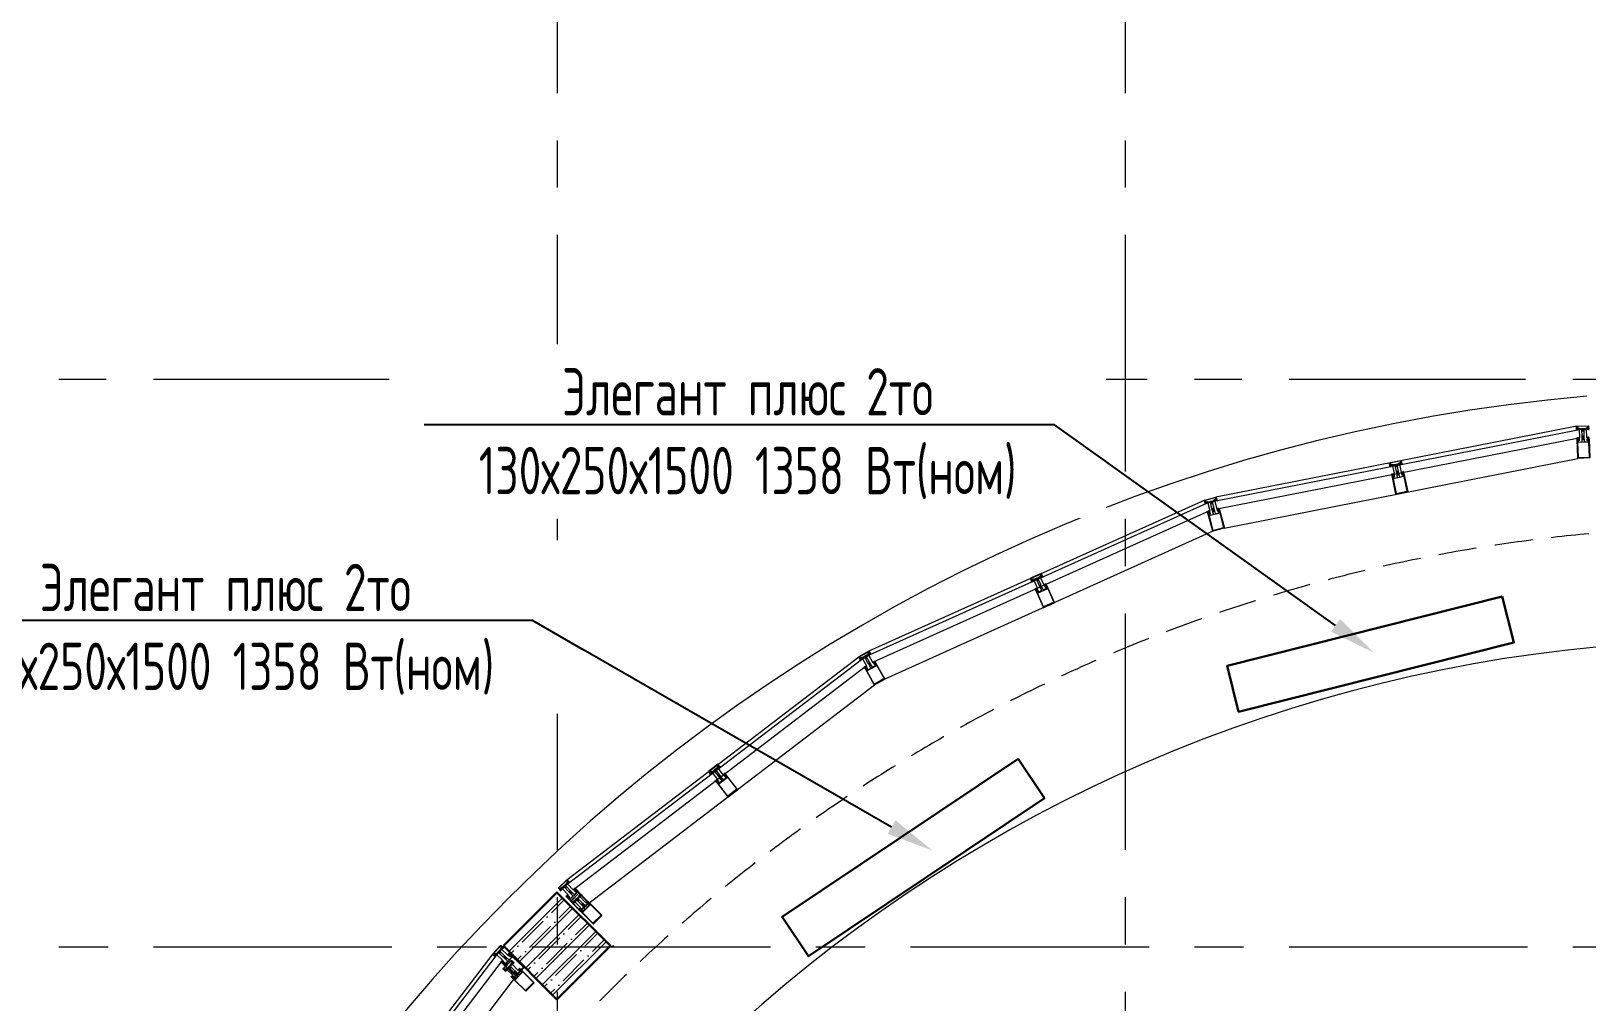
# Model space of a CAD drawing. Header units: millimetres. Extents: x -455656 to 9247092, y 0 to 412358.
# Drawn here: x 54863 to 63082, y 371967 to 377098 of the extents above; entities that cross this region are included whole.
import ezdxf
from ezdxf import colors
from ezdxf.entities.mleader import LeaderData, LeaderLine
from ezdxf.math import Vec2, Vec3

# ---------------------------------------------------------------- set-up
doc = ezdxf.new("R2010")
doc.units = ezdxf.units.MM
doc.header["$MEASUREMENT"] = 0
doc.linetypes.add('CENTER', pattern=[2, 1.25, -0.25, 0.25, -0.25])
doc.linetypes.add('HIDDEN', pattern=[6, 4, -2])
doc.layers.get('0').update_dxf_attribs({"color": 250, "lineweight": 9})
for name, color, linetype, lineweight in [('АР_Колонны', 250, 'Continuous', 30), ('АР_Колонны Штрих', 250, 'Continuous', 5), ('АР_Навесной фасад', 147, 'Continuous', 5), ('АР_Перегородки витражные', 152, 'Continuous', 13), ('подлога', 250, 'Continuous', 9), ('Радиаторы', 250, 'Continuous', 9), ('Радиаторы текст', 250, 'Continuous', 9)]:
    doc.layers.add(name, color=color, linetype=linetype, lineweight=lineweight)
doc.styles.add('ISOCPEUR', font='isocpeur.ttf', dxfattribs={"width": 0.7})
pattern_1 = [(335.76716334, (-69115.3163, 318510.941), (0.651582564, 1.447617495), []), (65.76716334, (-69115.3163, 318510.941), (-1.447617495, 0.651582564), [])]

# ---------------------------------------------------------------- blocks, each defined once
blk = doc.blocks.new('A$Cb486bd23')
at = {"layer": 'АР_Колонны Штрих', "ltscale": 100}
h = blk.add_hatch(dxfattribs=at)
h.set_pattern_fill('ANSI35', color=256, scale=500)
h.set_pattern_definition([(45, (-955186.53, 45622.26), (-88.388348, 88.388348), []), (45, (-955098.14, 45622.26), (-88.388348, 88.388348), [156.25, -31.25, 0, -31.25])])
h.paths.add_polyline_path([(2181.3, 6027.6), (1898.5, 5744.7), (2181.3, 5461.9), (2464.2, 5744.7)])
blk = doc.blocks.new('A$C641599e0')
at = {"layer": 'АР_Колонны', "ltscale": 100}
blk.add_lwpolyline([(1898.5, 5744.7), (2181.3, 6027.6), (2464.2, 5744.7), (2181.3, 5461.9)], close=True, dxfattribs=at)
blk = doc.blocks.new('стойка витр.')
h = blk.add_hatch()
h.set_pattern_fill('ANSI37', scale=0.5, angle=-69.23284)
h.set_pattern_definition(pattern_1)
edge = h.paths.add_edge_path()
edge.add_line((-22.7, 14.1), (-23, 15))
edge.add_arc((-23.4, 14.9), 0.427, 20.76054, 72.29996)
edge.add_arc((-23.2, 15.7), 0.427, 110.76398, 252.28796, ccw=False)
edge.add_line((-23.3, 16.1), (-22.3, 16.5))
edge.add_arc((-22.2, 16.3), 0.183, 20.74896, 110.78537, ccw=False)
edge.add_line((-22.1, 16.4), (-22, 16.3))
edge.add_arc((-21.9, 16.3), 0.183, 200.76661, 335.77797)
edge.add_line((-21.7, 16.3), (-21.1, 17.8))
edge.add_arc((-21.7, 18), 0.637, 344.39284, 381.72488)
edge.add_line((-21.1, 18.2), (-22.6, 22.1))
edge.add_arc((-23.2, 21.9), 0.637, 19.80945, 57.14149)
edge.add_line((-22.8, 22.4), (-24.3, 23.1))
edge.add_arc((-24.4, 23), 0.183, 65.75635, 200.76772)
edge.add_line((-24.5, 22.9), (-24.5, 22.8))
edge.add_arc((-24.7, 22.7), 0.183, -69.25104, 20.78537, ccw=False)
edge.add_line((-24.6, 22.6), (-25.6, 22.2))
edge.add_arc((-25.8, 22.6), 0.427, 149.24636, 290.77035, ccw=False)
edge.add_arc((-26.5, 23), 0.427, 329.23437, 380.77379)
edge.add_line((-26.1, 23.2), (-26.5, 24.2))
edge.add_arc((-26.7, 24.1), 0.183, 20.74896, 110.78537)
edge.add_line((-26.7, 24.3), (-33.5, 21.7))
edge.add_arc((-33.4, 21.4), 0.306, 107.61202, 200.68829)
edge.add_line((-33.7, 21.3), (-33.4, 20.7))
edge.add_arc((-33.1, 20.8), 0.304, 200.74529, 225.81236)
edge.add_line((-33.3, 20.5), (-31.8, 18.9))
edge.add_arc((-32, 18.7), 0.305, -108.86284, 45.7814, ccw=False)
edge.add_arc((-28.7, 27.8), 9.95, 231.95433, 250.04117, ccw=False)
edge.add_arc((-35.1, 19.6), 0.4, 42.30929, 119.22504)
edge.add_arc((-34.9, 19.6), 0.602, 134.39501, 228.6478)
edge.add_arc((-28.5, 27.8), 11, 232.08735, 240.88894)
edge.add_arc((-36.9, 12.9), 6.09, 40.7589, 60.61437, ccw=False)
edge.add_arc((-32.5, 16.6), 0.305, -34.89588, 41.60272, ccw=False)
edge.add_line((-32.3, 16.5), (-32.8, 15.8))
edge.add_arc((-32.5, 15.6), 0.305, 145.11007, 256.42425)
edge.add_line((-32.6, 15.3), (-31.7, 15.1))
edge.add_arc((-31.8, 14.8), 0.305, -34.88993, 76.42425, ccw=False)
edge.add_line((-31.5, 14.6), (-32.1, 13.9))
edge.add_arc((-31.8, 13.7), 0.305, 145.11007, 256.42425)
edge.add_line((-31.9, 13.4), (-31, 13.2))
edge.add_arc((-31.1, 12.9), 0.305, -24.22466, 76.42043, ccw=False)
edge.add_line((-30.8, 12.8), (-31.6, 11.1))
edge.add_arc((-31.3, 11), 0.305, 155.77106, 290.74029)
edge.add_line((-31.2, 10.7), (-22.8, 13.9))
edge.add_arc((-22.9, 14.1), 0.183, 290.74896, 380.74896)
edge = h.paths.add_edge_path(flags=16)
edge.add_line((-23.1, 21), (-22.2, 18.6))
edge.add_arc((-22.7, 18.4), 0.541, -69.23284, 20.76716, ccw=False)
edge.add_line((-22.5, 17.9), (-23.4, 17.6))
edge.add_arc((-23.6, 18.1), 0.541, 200.76716, 290.76716, ccw=False)
edge.add_line((-24.1, 17.9), (-25, 20.3))
edge.add_arc((-24.5, 20.5), 0.541, 110.76716, 200.76716, ccw=False)
edge.add_line((-24.7, 21), (-23.8, 21.4))
edge.add_arc((-23.6, 20.8), 0.541, 20.76716, 110.76716, ccw=False)
edge = h.paths.add_edge_path(flags=16)
edge.add_line((-26.9, 20.3), (-25.5, 16.7))
edge.add_arc((-26, 16.5), 0.541, -69.23284, 20.76716, ccw=False)
edge.add_line((-25.8, 16), (-28.2, 15.1))
edge.add_arc((-28.4, 15.6), 0.541, 200.76716, 290.76716, ccw=False)
edge.add_line((-28.9, 15.4), (-30.3, 19))
edge.add_arc((-29.8, 19.2), 0.541, 110.76716, 200.76716, ccw=False)
edge.add_line((-30, 19.7), (-27.5, 20.6))
edge.add_arc((-27.4, 20.1), 0.541, 20.76716, 110.76716, ccw=False)
h = blk.add_hatch()
h.set_pattern_fill('ANSI37', scale=0.5, angle=-69.23284)
h.set_pattern_definition([(335.76716334, (-69115.9168, 318510.7132), (0.651582564, 1.447617495), []), (65.76716334, (-69115.9168, 318510.7132), (-1.447617495, 0.651582564), [])])
edge = h.paths.add_edge_path()
edge.add_arc((-61.4, -46.2), 0.549, 155.76571, 200.76716)
edge.add_line((-61.9, -46), (-61.2, -44.4))
edge.add_arc((-61, -44.5), 0.183, 20.76716, 155.76571)
edge.add_line((-60.9, -44.4), (-60.8, -44.6))
edge.add_arc((-60.6, -44.6), 0.183, 200.76716, 290.76716)
edge.add_line((-60.6, -44.7), (-59.4, -44.3))
edge.add_arc((-59.6, -43.9), 0.427, -69.23284, 72.29364)
edge.add_arc((-59.3, -43.1), 0.427, 200.76716, 252.29364)
edge.add_line((-59.7, -43.2), (-63, -34.5))
edge.add_arc((-62.7, -34.4), 0.305, 110.76716, 200.76716)
edge.add_line((-62.8, -34.1), (-60.6, -33.3))
edge.add_arc((-60.4, -33.6), 0.304, 76.40287, 110.76716)
edge.add_line((-60.4, -33.3), (-60.1, -33.6))
edge.add_arc((-108.2, -55.9), 53, 16.7114, 24.82293)
edge.add_line((-57.4, -40.6), (-57.9, -41.3))
edge.add_arc((-57.7, -41.5), 0.305, 145.11089, 256.42344)
edge.add_line((-57.7, -41.8), (-56.9, -42))
edge.add_arc((-57, -42.3), 0.305, -34.88911, 76.42344)
edge.add_line((-56.7, -42.5), (-57.2, -43.3))
edge.add_arc((-56.9, -43.5), 0.305, 145.11089, 256.42344)
edge.add_line((-57, -43.8), (-56.1, -44))
edge.add_arc((-56.2, -44.3), 0.305, -34.88911, 76.42344)
edge.add_line((-56, -44.4), (-56.5, -45.1))
edge.add_arc((-56.2, -45.3), 0.305, 145.11089, 256.42344)
edge.add_line((-56.3, -45.6), (-55.4, -45.8))
edge.add_arc((-55.5, -46.1), 0.305, -34.88911, 76.42344)
edge.add_line((-55.3, -46.3), (-55.8, -47))
edge.add_arc((-55.5, -47.2), 0.305, 145.11089, 256.42344)
edge.add_line((-55.6, -47.5), (-54.7, -47.8))
edge.add_arc((-54.8, -48.1), 0.305, -34.88911, 76.42344)
edge.add_line((-54.5, -48.3), (-55, -49))
edge.add_arc((-54.8, -49.1), 0.305, 145.11089, 256.42344)
edge.add_line((-54.8, -49.4), (-54, -49.6))
edge.add_arc((-54.1, -49.9), 0.305, -34.88911, 76.42344)
edge.add_line((-53.8, -50.1), (-54.3, -50.8))
edge.add_arc((-54.1, -51), 0.305, 145.11089, 256.42344)
edge.add_line((-54.1, -51.3), (-53.3, -51.5))
edge.add_arc((-53.4, -51.8), 0.305, -43.67509, 76.4279)
edge.add_line((-53.1, -52), (-53.8, -52.6))
edge.add_arc((-53.6, -52.8), 0.305, 136.32859, 262.74713)
edge.add_arc((-54.6, -61.1), 7.99, 59.58604, 82.74713)
edge.add_arc((-50.7, -54.4), 0.305, 253.29101, 419.58604)
edge.add_arc((-52.6, -60.5), 6.03, 73.29101, 110.76716)
edge.add_line((-54.7, -54.9), (-54.8, -54.9))
edge.add_arc((-55, -54.5), 0.427, 200.76716, 290.76716)
edge.add_line((-55.4, -54.7), (-56.7, -51.1))
edge.add_arc((-56.3, -51), 0.427, 149.23664, 200.76716)
edge.add_arc((-57, -50.5), 0.427, -30.76336, 40.0143)
edge.add_arc((-57, -50.5), 0.427, 40.00046, 110.76716)
edge.add_line((-57.2, -50.1), (-58.3, -50.6))
edge.add_arc((-58.3, -50.7), 0.183, 110.76716, 200.76716)
edge.add_line((-58.4, -50.8), (-58.4, -51))
edge.add_arc((-58.5, -51.1), 0.183, 245.76862, 380.76716)
edge.add_line((-58.6, -51.3), (-60.2, -50.6))
edge.add_arc((-60, -50.1), 0.549, 200.76716, 245.76862)
edge.add_line((-60.5, -50.3), (-61.9, -46.4))
edge = h.paths.add_edge_path(flags=16)
edge.add_arc((-59.4, -49), 0.541, 200.76716, 290.76716)
edge.add_line((-60.8, -46.8), (-59.9, -49.2))
edge.add_arc((-60.3, -46.6), 0.541, 110.76716, 200.76716)
edge.add_line((-59.3, -45.7), (-60.5, -46.1))
edge.add_arc((-59.1, -46.2), 0.541, 20.76716, 110.76716)
edge.add_line((-57.7, -48.4), (-58.6, -46))
edge.add_arc((-58.2, -48.6), 0.541, -69.23284, 20.76716)
edge.add_line((-59.2, -49.5), (-58, -49.1))
h = blk.add_hatch()
h.set_pattern_fill('ANSI37', scale=0.5, angle=-69.23284)
h.set_pattern_definition(pattern_1)
edge = h.paths.add_edge_path()
edge.add_line((-7.6, -25.6), (-7.3, -26.5))
edge.add_arc((-7.7, -26.7), 0.427, -30.76563, 20.77379, ccw=False)
edge.add_arc((-6.9, -27.1), 0.427, 149.24636, 290.77035)
edge.add_line((-6.8, -27.5), (-5.8, -27.1))
edge.add_arc((-5.8, -27), 0.183, 290.74896, 380.78537)
edge.add_line((-5.7, -26.9), (-5.7, -26.8))
edge.add_arc((-5.5, -26.7), 0.183, 65.75635, 200.76772, ccw=False)
edge.add_line((-5.5, -26.5), (-4, -27.3))
edge.add_arc((-4.3, -27.8), 0.637, 19.80945, 57.14149, ccw=False)
edge.add_line((-3.7, -27.6), (-2.3, -31.5))
edge.add_arc((-2.9, -31.7), 0.637, -15.60716, 21.72488, ccw=False)
edge.add_line((-2.2, -31.9), (-2.8, -33.4))
edge.add_arc((-3, -33.4), 0.183, 200.76661, 335.77797, ccw=False)
edge.add_line((-3.2, -33.4), (-3.2, -33.3))
edge.add_arc((-3.4, -33.4), 0.183, 20.74896, 110.78537)
edge.add_line((-3.5, -33.2), (-4.5, -33.6))
edge.add_arc((-4.3, -34), 0.427, 110.76398, 252.28796)
edge.add_arc((-4.6, -34.8), 0.427, 20.76054, 72.29996, ccw=False)
edge.add_line((-4.2, -34.6), (-3.8, -35.7))
edge.add_arc((-4, -35.7), 0.183, -69.25104, 20.78537, ccw=False)
edge.add_line((-3.9, -35.9), (-10.6, -38.5))
edge.add_arc((-10.8, -38.2), 0.306, 200.84604, 293.92231, ccw=False)
edge.add_line((-11, -38.3), (-11.3, -37.6))
edge.add_arc((-11, -37.5), 0.304, 175.72197, 200.78904, ccw=False)
edge.add_line((-11.3, -37.5), (-11.3, -35.2))
edge.add_arc((-11.6, -35.2), 0.305, 355.75293, 510.39717)
edge.add_arc((-3.1, -39.8), 9.95, 151.49316, 169.57999)
edge.add_arc((-13.3, -38), 0.4, 282.30929, 359.22504, ccw=False)
edge.add_arc((-13.2, -37.8), 0.602, 172.88652, 267.13932, ccw=False)
edge.add_arc((-2.9, -39.7), 11, 160.64539, 169.44698, ccw=False)
edge.add_arc((-19.1, -34.1), 6.09, 340.91996, 360.77542)
edge.add_arc((-13.3, -34), 0.305, 359.93161, 436.4302)
edge.add_line((-13.2, -33.7), (-14.1, -33.5))
edge.add_arc((-14, -33.2), 0.305, 145.11007, 256.42425, ccw=False)
edge.add_line((-14.3, -33), (-13.7, -32.3))
edge.add_arc((-14, -32.2), 0.305, 325.11007, 436.42425)
edge.add_line((-13.9, -31.9), (-14.8, -31.7))
edge.add_arc((-14.7, -31.4), 0.305, 145.11007, 256.42425, ccw=False)
edge.add_line((-15, -31.2), (-14.4, -30.5))
edge.add_arc((-14.7, -30.3), 0.305, 325.11389, 425.75899)
edge.add_line((-14.6, -30), (-16.3, -29.3))
edge.add_arc((-16.2, -29), 0.305, 110.79404, 245.76326, ccw=False)
edge.add_line((-16.3, -28.7), (-7.9, -25.5))
edge.add_arc((-7.8, -25.7), 0.183, 20.78537, 110.78537, ccw=False)
edge = h.paths.add_edge_path(flags=16)
edge.add_line((-3.3, -31.1), (-4.3, -28.7))
edge.add_arc((-4.8, -28.9), 0.541, 20.76716, 110.76716)
edge.add_line((-5, -28.3), (-5.9, -28.7))
edge.add_arc((-5.7, -29.2), 0.541, 110.76716, 200.76716)
edge.add_line((-6.2, -29.4), (-5.3, -31.8))
edge.add_arc((-4.8, -31.6), 0.541, 200.76716, 290.76716)
edge.add_line((-4.6, -32.1), (-3.7, -31.8))
edge.add_arc((-3.9, -31.3), 0.541, 290.76716, 380.76716)
edge = h.paths.add_edge_path(flags=16)
edge.add_line((-6.7, -33), (-8, -29.4))
edge.add_arc((-8.5, -29.6), 0.541, 20.76716, 110.76716)
edge.add_line((-8.7, -29.1), (-11.1, -30))
edge.add_arc((-10.9, -30.5), 0.541, 110.76716, 200.76716)
edge.add_line((-11.4, -30.7), (-10.1, -34.3))
edge.add_arc((-9.6, -34.1), 0.541, 200.76716, 290.76716)
edge.add_line((-9.4, -34.6), (-7, -33.7))
edge.add_arc((-7.2, -33.2), 0.541, 290.76716, 380.76716)
at = {"lineweight": 0, "ltscale": 100, "transparency": 33554687}
for points in [[(-68.6, -58.5), (-90.2, -1.6), (-90, -1.3), (-89, -0.9), (-88.6, -1), (-87.7, -3.3), (-87.4, -3.4), (-86.7, -3.2), (-86.4, -2.8), (-87.3, -0.5), (-87.2, -0.2), (-82, 1.7), (-80.5, 1.3), (-79.7, 1.5), (-77.3, 4.2), (-77.8, 4.8), (-90.5, 0), (-91.4, -2), (-69.8, -59.1), (-67.8, -59.9), (-55.1, -55.1), (-55.2, -54.3), (-58.7, -53.8), (-59.5, -54.2), (-60.2, -55.7), (-65.4, -57.6), (-65.7, -57.4), (-66.6, -55.1), (-67, -55), (-67.7, -55.3), (-67.9, -55.6), (-67, -57.9), (-67.2, -58.3), (-68.2, -58.7)], [(65.9, 59.3), (-26.6, 24.2), (-25.9, 22.2), (-25.3, 22), (-24.8, 22.1), (-25.2, 23.2), (-20.5, 24.9), (-19.2, 21.4), (-18.8, 21.3), (-19, 20.8), (-17.7, 17.4), (-22.4, 15.6), (-22.7, 16.5), (-23.2, 16.4), (-23.4, 15.7), (-22.8, 13.9), (-17.2, 16), (-16.2, 17), (-15.5, 19.8), (-15.4, 20.1), (-17, 24.3), (-17.4, 24.6), (-17.5, 25.4), (-13.7, 26.9), (-12.5, 26.3), (-4.3, 4.8), (-4.9, 3.6), (-32.7, -7), (-32.8, -7.4), (-32.4, -8.4), (-31.1, -9.1), (-30.3, -8.8), (-29.8, -9.1), (-28.6, -8.7), (-28.6, -8.2), (-28.2, -8.5), (-27, -8.1), (-26.9, -7.5), (-26.5, -7.9), (-25.3, -7.5), (-25.3, -6.9), (-24.8, -7.2), (-23.6, -6.8), (-23.6, -6.3), (-23.1, -6.6), (-21.9, -6.2), (-21.9, -5.6), (-21.5, -6), (-20.3, -5.6), (-20.2, -5), (-19.8, -5.3), (-18.6, -4.9), (-18.4, -4.3), (-18, -4.7), (-17.4, -4.4), (-15.1, -4.8), (-14.5, -6.4), (-15.8, -7.9), (-15.9, -8.7), (-16.3, -8.3), (-17.4, -8.8), (-17.6, -9.3), (-18, -9), (-19.1, -9.4), (-19.3, -10), (-19.7, -9.6), (-20.8, -10.1), (-20.9, -10.6), (-21.4, -10.3), (-22.5, -10.7), (-22.6, -11.2), (-23, -10.9), (-24.3, -11.3), (-24.3, -11.9), (-24.7, -11.5), (-25.8, -12), (-26, -12.5), (-26.4, -12.2), (-27.6, -12.6), (-27.6, -13.1), (-28.1, -12.8), (-29.3, -13.3), (-29.3, -13.8), (-29.9, -15.1), (-29.5, -16.2), (-29.1, -16.3), (-1.3, -5.8), (-0.1, -6.4), (8.1, -27.9), (7.6, -29.2), (3.8, -30.6), (3.2, -29.8), (3.4, -29.5), (1.7, -25.2), (1.6, -25.1), (-0.9, -23.4), (-2.3, -23.3), (-7.8, -25.4), (-7.2, -27.2), (-6.5, -27.6), (-6, -27.4), (-6.4, -26.4), (-1.7, -24.6), (-0.4, -28.2), (0, -28.3), (-0.2, -28.7), (1.1, -32.2), (-3.6, -33.9), (-3.9, -33), (-4.4, -33.2), (-4.6, -33.8), (-4, -35.7), (88.6, -0.5), (89.2, 0.7), (67.2, 58.7)], [(63.8, 56.3), (85.1, 0.2), (10.6, -28), (-10.6, 28)]]:
    blk.add_lwpolyline(points, close=True, dxfattribs=at)
for points in [[(-73.6, -6.3), (-74.2, -6), (-74.8, -6.2), (-74.4, -7.2), (-76.6, -8, -0.414362), (-77, -7.8), (-79.3, -1.5, -0.414326), (-78.7, -0.2), (-77.3, 0.4), (-76.9, -0.7), (-76.3, -0.4), (-76.1, 0.3), (-77.3, 3.5, 0.551224), (-77.8, 3.6), (-79.9, 1.3, -0.267349), (-80.9, 1.1), (-82.1, 1.4, 0.249629), (-82.6, 1.3), (-86.2, -1.9, 0.827043), (-85.6, -2.8), (-82.1, -1.5, -0.414326), (-80.8, -2.1), (-78.1, -9.1, 0.414326), (-76.8, -9.7), (-75.7, -9.2, -0.082799), (-71.8, -16.3), (-68.3, -25.6), (-67.9, -25.7), (-68.1, -26.1), (-64.6, -35.3, -0.082799), (-62.8, -43.1), (-63.9, -43.6, 0.414326), (-64.5, -44.9), (-61.9, -51.9, -0.414326), (-62.5, -53.2), (-66, -54.5, 0.827043), (-65.8, -55.6), (-61, -55.6, 0.249629), (-60.6, -55.4), (-59.9, -54.3, -0.267349), (-59, -53.9), (-55.9, -54.2, 0.551224), (-55.6, -53.7), (-56.8, -50.5), (-57.5, -50.1), (-58, -50.4), (-57.6, -51.4), (-59.1, -52, -0.414326), (-60.5, -51.4), (-62.8, -45.1, -0.414362), (-62.7, -44.7), (-60.5, -43.9), (-60.1, -44.8), (-59.6, -44.6), (-59.3, -43.9)], [(-32.4, -8.4), (-32.8, -7.4, 0.523933), (-33.2, -7.2), (-64.2, -18.9, 0.414326), (-64.5, -19.6), (-64.1, -20.9, 0.410627), (-63.4, -21.2), (-62.7, -21, 0.492552), (-62.6, -20.7), (-62.8, -20.2, -0.441111), (-62.6, -19.9), (-60.8, -19.3, -0.208057), (-59.9, -19.4, -0.000016), (-56.9, -20.8, -0.439819), (-56.4, -22.2, -0.000016), (-57.7, -25.2, -0.208057), (-58.3, -25.9), (-60.1, -26.6, -0.441111), (-60.4, -26.5), (-60.6, -26, 0.492552), (-60.9, -25.9), (-61.5, -26.1, 0.410627), (-61.8, -26.8), (-61.3, -28.1, 0.414326), (-60.6, -28.4), (-29.6, -16.6, 0.523933), (-29.5, -16.2), (-29.8, -15.2)]]:
    blk.add_lwpolyline(points, format="xyb", close=True, dxfattribs=at)
at = {"color": 7, "lineweight": 0, "ltscale": 100, "transparency": 33554687}
for points in [[(-74.1, 3.3, 0.57795), (-74.3, 3.8), (-75.2, 3.8, -0.615334), (-75.4, 4.3, 0.101403), (-73.8, 7.1, 0.887085), (-74.4, 7.4, -0.164997), (-77.4, 4.9), (-77.5, 4.9, 0.414304), (-77.7, 4.3), (-76.4, 0.8, 0.228696), (-76.1, 0.5, -0.319049), (-75.8, 0.1, -0.319002), (-76.1, -0.3), (-77.2, -0.7, -0.4144), (-77.5, -0.6), (-77.6, -0.4, 0.668339), (-77.9, -0.4), (-78.6, -1.9, 0.198883), (-78.6, -2.4), (-77.2, -6.2, 0.198883), (-76.9, -6.5), (-75.3, -7.3, 0.668339), (-75.1, -7), (-75.1, -6.8, -0.4144), (-75, -6.6), (-73.9, -6.1, -0.710202), (-73.4, -6.7, 0.228696), (-73.4, -7.1), (-70.1, -15.8, 0.414362), (-69.7, -16), (-67.4, -15.1, 0.151171), (-67.3, -15), (-67.3, -14.6, 0.035408), (-69.9, -7.6), (-70.8, -7.4, -0.527868), (-71, -6.9), (-70.5, -6.2, 0.527868), (-70.6, -5.7), (-71.5, -5.4, -0.527868), (-71.7, -4.9), (-71.2, -4.2, 0.527868), (-71.4, -3.7), (-72.3, -3.5, -0.527868), (-72.4, -3.1), (-71.9, -2.4, 0.527868), (-72.1, -1.9), (-73, -1.7, -0.527868), (-73.1, -1.2), (-72.7, -0.4, 0.527868), (-72.8, 0.1), (-73.7, 0.3, -0.527868), (-73.9, 0.8), (-73.4, 1.5, 0.527868), (-73.5, 1.9), (-74.4, 2.1, -0.527868), (-74.6, 2.6)], [(-22.7, 14.1), (-23, 15, 0.228752), (-23.3, 15.3, -0.710164), (-23.3, 16.1), (-22.3, 16.5, -0.4144), (-22.1, 16.4), (-22, 16.3, 0.66825), (-21.7, 16.3), (-21.1, 17.8, 0.164348), (-21.1, 18.2), (-22.6, 22.1, 0.164348), (-22.8, 22.4), (-24.3, 23.1, 0.66825), (-24.5, 22.9), (-24.5, 22.8, -0.4144), (-24.6, 22.6), (-25.6, 22.2, -0.710164), (-26.1, 22.8, 0.228752), (-26.1, 23.2), (-26.5, 24.2, 0.4144), (-26.7, 24.3), (-33.5, 21.7, 0.430028), (-33.7, 21.3), (-33.4, 20.7, 0.109814), (-33.3, 20.5), (-31.8, 18.9, -0.800036), (-32.1, 18.4, -0.079083), (-34.8, 19.9, 0.348803), (-35.3, 20, 0.436125), (-35.3, 19.1, 0.038423), (-33.9, 18.2, -0.086853), (-32.3, 16.9, -0.346763), (-32.3, 16.5), (-32.8, 15.8, 0.527877), (-32.6, 15.3), (-31.7, 15.1, -0.527877), (-31.5, 14.6), (-32.1, 13.9, 0.527877), (-31.9, 13.4), (-31, 13.2, -0.469739), (-30.8, 12.8), (-31.6, 11.1, 0.667984), (-31.2, 10.7), (-22.8, 13.9, 0.414214)], [(-53.3, -51.5, -0.57795), (-53.1, -52), (-53.8, -52.6, 0.615334), (-53.6, -53.1, -0.101403), (-50.6, -54.2, -0.887085), (-50.8, -54.7, 0.164997), (-54.7, -54.9), (-54.8, -54.9, -0.414304), (-55.4, -54.7), (-56.7, -51.1, -0.228696), (-56.7, -50.8, 0.319049), (-56.7, -50.3, 0.319002), (-57.2, -50.1), (-58.3, -50.6, 0.4144), (-58.4, -50.8), (-58.4, -51, -0.668339), (-58.6, -51.3), (-60.2, -50.6, -0.198883), (-60.5, -50.3), (-61.9, -46.4, -0.198883), (-61.9, -46), (-61.2, -44.4, -0.668339), (-60.9, -44.4), (-60.8, -44.6, 0.4144), (-60.6, -44.7), (-59.4, -44.3, 0.710202), (-59.4, -43.5, -0.228696), (-59.7, -43.2), (-63, -34.5, -0.414362), (-62.8, -34.1), (-60.6, -33.3, -0.151171), (-60.4, -33.3), (-60.1, -33.6, -0.035408), (-57.4, -40.6), (-57.9, -41.3, 0.527868), (-57.7, -41.8), (-56.9, -42, -0.527868), (-56.7, -42.5), (-57.2, -43.3, 0.527868), (-57, -43.8), (-56.1, -44, -0.527868), (-56, -44.4), (-56.5, -45.1, 0.527868), (-56.3, -45.6), (-55.4, -45.8, -0.527868), (-55.3, -46.3), (-55.8, -47, 0.527868), (-55.6, -47.5), (-54.7, -47.8, -0.527868), (-54.5, -48.3), (-55, -49, 0.527868), (-54.8, -49.4), (-54, -49.6, -0.527868), (-53.8, -50.1), (-54.3, -50.8, 0.527868), (-54.1, -51.3)], [(-7.6, -25.6), (-7.3, -26.5, -0.228752), (-7.3, -26.9, 0.710164), (-6.8, -27.5), (-5.8, -27.1, 0.4144), (-5.7, -26.9), (-5.7, -26.8, -0.66825), (-5.5, -26.5), (-4, -27.3, -0.164348), (-3.7, -27.6), (-2.3, -31.5, -0.164348), (-2.2, -31.9), (-2.8, -33.4, -0.66825), (-3.2, -33.4), (-3.2, -33.3, 0.4144), (-3.5, -33.2), (-4.5, -33.6, 0.710164), (-4.5, -34.4, -0.228752), (-4.2, -34.6), (-3.8, -35.7, -0.4144), (-3.9, -35.9), (-10.6, -38.5, -0.430028), (-11, -38.3), (-11.3, -37.6, -0.109814), (-11.3, -37.5), (-11.3, -35.2, 0.800036), (-11.8, -35.1, 0.079083), (-12.9, -38, -0.348803), (-13.2, -38.4, -0.436125), (-13.8, -37.7, -0.038423), (-13.3, -36.1, 0.086853), (-13, -34, 0.346763), (-13.2, -33.7), (-14.1, -33.5, -0.527877), (-14.3, -33), (-13.7, -32.3, 0.527877), (-13.9, -31.9), (-14.8, -31.7, -0.527877), (-15, -31.2), (-14.4, -30.5, 0.469739), (-14.6, -30), (-16.3, -29.3, -0.667984), (-16.3, -28.7), (-7.9, -25.5, -0.414214)]]:
    blk.add_lwpolyline(points, format="xyb", close=True, dxfattribs=at)
for points in [[(-72, 0.1), (-72.9, -0.3)], [(-26.7, 24.3), (-26.7, 24.3)], [(-22.8, 13.9), (-22.8, 13.9)]]:
    blk.add_lwpolyline(points, dxfattribs=at)
blk.add_lwpolyline([(-72.9, -0.3), (-54.8, -48), (-53.9, -47.7), (-72, 0.1)], close=True)
at = {"lineweight": 0, "ltscale": 100, "transparency": 33554687}
for points in [[(-69.8, -5.6), (-69.2, -5.9), (-30.9, 8.6), (-30.6, 9.2), (-31.2, 10.7)], [(-56.1, -42), (-55.8, -41.4), (-17.5, -26.8), (-16.8, -27.1), (-16.3, -28.6)]]:
    blk.add_lwpolyline(points, dxfattribs=at)
at = {"color": 7}
for points in [[(-26.9, 20.3), (-25.5, 16.7, -0.414214), (-25.8, 16), (-28.2, 15.1, -0.414214), (-28.9, 15.4), (-30.3, 19, -0.414214), (-30, 19.7), (-27.5, 20.6, -0.414214)], [(-23.1, 21), (-22.2, 18.6, -0.414214), (-22.5, 17.9), (-23.4, 17.6, -0.414214), (-24.1, 17.9), (-25, 20.3, -0.414214), (-24.7, 21), (-23.8, 21.4, -0.414214)], [(-75.3, -1.9), (-74.4, -4.3, -0.414214), (-74.7, -5), (-75.9, -5.4, -0.414214), (-76.6, -5.1), (-77.5, -2.7, -0.414214), (-77.2, -2), (-76, -1.6, -0.414214)], [(-57.7, -48.4), (-58.6, -46, 0.414214), (-59.3, -45.7), (-60.5, -46.1, 0.414214), (-60.8, -46.8), (-59.9, -49.2, 0.414214), (-59.2, -49.5), (-58, -49.1, 0.414214)], [(-6.7, -33), (-8, -29.4, 0.414214), (-8.7, -29.1), (-11.1, -30, 0.414214), (-11.4, -30.7), (-10.1, -34.3, 0.414214), (-9.4, -34.6), (-7, -33.7, 0.414214)], [(-3.3, -31.1), (-4.3, -28.7, 0.414214), (-5, -28.3), (-5.9, -28.7, 0.414214), (-6.2, -29.4), (-5.3, -31.8, 0.414214), (-4.6, -32.1), (-3.7, -31.8, 0.414214)]]:
    blk.add_lwpolyline(points, format="xyb", close=True, dxfattribs=at)
at = {"color": 7, "lineweight": 0, "ltscale": 100, "transparency": 33554687}
blk.add_arc((-33.4, 21.4), 0.305, 110.75619, 200.77789, dxfattribs=at)
blk = doc.blocks.new('A$Ca602dfc3')
at = {"layer": 'АР_Навесной фасад', "ltscale": 100}
for p, q in [((1718, -116), (552, -1668.4)), ((1735.3, -125.1), (566, -1682.9)), ((1768.8, -150.2), (598.8, -1707.9)), ((1842.4, -231.5), (701.1, -1749.5)), ((-260.4, -3502.4), (522.6, -1722)), ((-243.4, -3512), (542.1, -1727)), ((-204.2, -3526.7), (580.1, -1743)), ((-95.9, -3544.7), (671.3, -1803.9)), ((-635, -5471.5), (-275.8, -3561.5)), ((-256.3, -3561.5), (-616.3, -5477)), ((-214.9, -3567.9), (-574.8, -5482.5)), ((-111.5, -3604.6), (-465.2, -5476.1))]:
    blk.add_line(p, q, dxfattribs=at)
at = {"layer": 'АР_Перегородки витражные', "xscale": -1}
for p, rotation in [((1802.1, -152), 158.0578973746889), ((1201.2, -945.4), 163.6115593509506), ((612.9, -1736.5), 172.094651146425), ((210.9, -2641.5), 176.7667326082509)]:
    blk.add_blockref('стойка витр.', p, dxfattribs=dict(at, rotation=rotation))
at = {"layer": 'АР_Перегородки витражные'}
for p, rotation in [((-184.7, -3553.7), 324.6577666672254), ((-371.4, -4527.8), 327.9724738192307), ((-549.8, -5504.7), 337.496536021997)]:
    blk.add_blockref('стойка витр.', p, dxfattribs=dict(at, rotation=rotation))
blk = doc.blocks.new('_DotSmall')
at = {"color": 0, "linetype": 'ByBlock', "const_width": 0.5}
blk.add_lwpolyline([(-0.0625, 0, 1), (0.0625, 0, 1)], format="xyb", close=True, dxfattribs=at)

msp = doc.modelspace()

# ---------------------------------------------------------------- hatches: boundary and pattern name
at = {"layer": 'подлога', "ltscale": 100}
h = msp.add_hatch(dxfattribs=at)
h.set_pattern_fill('ANSI35', color=256, scale=500)
h.set_pattern_definition([(45, (-899727.43, 412140.44), (-88.388348, 88.388348), []), (45, (-899639.05, 412140.44), (-88.388348, 88.388348), [156.25, -31.25, 0, -31.25])])
h.paths.add_polyline_path([(57640.4, 372545.7), (57357.6, 372262.9), (57640.4, 371980.1), (57923.3, 372262.9)])

# ---------------------------------------------------------------- linework, layer by layer
at = {"layer": 'подлога', "linetype": 'CENTER', "ltscale": 1000}
for p, q in [((57642.4, 382020.7), (57642.4, 326288.3)), ((60642.4, 382020.7), (60642.4, 326288.3)), ((45508.7, 375258.2), (128687.1, 375258.2)), ((45508.7, 372258.2), (128687.1, 372258.2)), ((45518.9, 372258.5), (128697.3, 372258.5))]:
    msp.add_line(p, q, dxfattribs=at)
at = {"layer": 'подлога', "ltscale": 100}
msp.add_line((57942.1, 372263.3), (57925.2, 372259), dxfattribs=at)
msp.add_lwpolyline([(57357.6, 372262.9), (57640.4, 372545.7), (57923.3, 372262.9), (57640.4, 371980.1)], close=True, dxfattribs=at)
at = {"layer": 'подлога', "lineweight": 18, "ltscale": 100}
msp.add_arc((63859.5, 366052.6), 9148.9, 94.87234, 175.19782, dxfattribs=at)
at = {"layer": 'подлога', "color": 7, "linetype": 'HIDDEN', "lineweight": 5, "ltscale": 50}
msp.add_arc((63870.5, 366029), 8448.4, 95.28328, 174.64014, dxfattribs=at)
at = {"layer": 'подлога', "ltscale": 100}
msp.add_arc((63870.5, 366029), 7848.4, 95.28328, 171.35924, dxfattribs=at)
at = {"layer": 'Радиаторы', "color": 1, "lineweight": 30, "ltscale": 500}
for points in [[(62635.6, 374109.5), (62696.6, 373867.1), (61242, 373500.9), (61181, 373743.3)], [(60076.9, 373251.1), (60216, 373043.3), (58969.5, 372208.9), (58830.4, 372416.6)]]:
    msp.add_lwpolyline(points, close=True, dxfattribs=at)

# ---------------------------------------------------------------- block references
at = {"layer": 'подлога', "ltscale": 100, "xscale": -1, "rotation": 90.47171515599885}
msp.add_blockref('A$Ca602dfc3', (57563.1, 374329.4), dxfattribs=at)
at = {"layer": 'подлога', "ltscale": 150}
for name in ['A$Cb486bd23', 'A$C641599e0']:
    msp.add_blockref(name, (55459.1, 366518.2), dxfattribs=at)
at = {"layer": 'подлога', "rotation": 293.9612412463862}
msp.add_blockref('стойка витр.', (57796.4, 372461.2), dxfattribs=at)
at = {"layer": 'подлога', "ltscale": 100, "rotation": 359.5025506726814}
msp.add_blockref('A$Ca602dfc3', (55584.5, 372351.7), dxfattribs=at)
at = {"layer": 'подлога', "xscale": -1, "rotation": 156.0387587536136}
msp.add_blockref('стойка витр.', (57439.4, 372104.1), dxfattribs=at)

# ---------------------------------------------------------------- leaders
at = {"layer": 'подлога'}
ml = msp.add_multileader_mtext('Standard', dxfattribs=at)
ml.set_content('Л.4', color=256, style='ISOCPEUR')
ml.set_leader_properties(color=256, linetype='Continuous', lineweight=-1)
ml.set_arrow_properties(name='DOTSMALL')
ml.build(insert=Vec2(0, 0))
ml.multileader.update_dxf_attribs({"has_text_frame": 1, "text_left_attachment_type": 4, "text_right_attachment_type": 4, "dogleg_length": 100, "arrow_head_size": 180})
ctx = ml.context
ctx.base_point, ctx.char_height, ctx.arrow_head_size, ctx.landing_gap_size, ctx.plane_origin = Vec3(82175.5, 377793.6), 250, 180, 50, Vec3(110295.9, 365636)
ctx.left_attachment, ctx.right_attachment = 4, 4
notes = []
notes.append((ctx, [(0, (0, 0, 0), (0, 0), (1, 0), 1, [])]))
ctx.mtext.insert, ctx.mtext.width, ctx.mtext.line_spacing_style, ctx.mtext.flow_direction = Vec3(82225.5, 378127), 852.697, 2, 5
ml = msp.add_multileader_mtext('Standard', dxfattribs=at)
ml.set_content('Л.4', color=256, style='ISOCPEUR')
ml.set_leader_properties(color=256, linetype='Continuous', lineweight=-1)
ml.set_arrow_properties(name='DOTSMALL')
ml.build(insert=Vec2(0, 0))
ml.multileader.update_dxf_attribs({"has_text_frame": 1, "text_left_attachment_type": 4, "text_right_attachment_type": 4, "dogleg_length": 100, "arrow_head_size": 180})
ctx = ml.context
ctx.base_point, ctx.char_height, ctx.arrow_head_size, ctx.landing_gap_size, ctx.plane_origin = Vec3(219850.4, 377259.1), 250, 180, 50, Vec3(247234.1, 365636)
ctx.left_attachment, ctx.right_attachment = 4, 4
notes.append((ctx, [(0, (0, 0, 0), (0, 0), (1, 0), 1, [])]))
ctx.mtext.insert, ctx.mtext.width, ctx.mtext.line_spacing_style, ctx.mtext.flow_direction = Vec3(219900.4, 377592.4), 852.697, 2, 5
ml = msp.add_multileader_mtext('Standard', dxfattribs=at)
ml.set_content('+11,550', color=256, style='ISOCPEUR')
ml.set_leader_properties(color=256, linetype='Continuous', lineweight=-1)
ml.set_arrow_properties(name='DOTSMALL')
ml.build(insert=Vec2(0, 0))
ml.multileader.update_dxf_attribs({"has_text_frame": 1, "text_left_attachment_type": 4, "text_right_attachment_type": 4, "dogleg_length": 100, "arrow_head_size": 180})
ctx = ml.context
ctx.base_point, ctx.char_height, ctx.arrow_head_size, ctx.landing_gap_size, ctx.plane_origin = Vec3(219245.9, 376608.7), 250, 180, 50, Vec3(217084.7, 376017.5)
ctx.left_attachment, ctx.right_attachment = 4, 4
notes.append((ctx, [(0, (0, 0, 0), (0, 0), (1, 0), 1, [])]))
ctx.mtext.insert, ctx.mtext.width, ctx.mtext.line_spacing_style, ctx.mtext.flow_direction = Vec3(219295.9, 376942), 852.697, 2, 5
ml = msp.add_multileader_mtext('Standard', dxfattribs=at)
ml.set_content('+11,550', color=256, style='ISOCPEUR')
ml.set_leader_properties(color=256, linetype='Continuous', lineweight=-1)
ml.set_arrow_properties(name='DOTSMALL')
ml.build(insert=Vec2(0, 0))
ml.multileader.update_dxf_attribs({"has_text_frame": 1, "text_left_attachment_type": 4, "text_right_attachment_type": 4, "dogleg_length": 100, "arrow_head_size": 180})
ctx = ml.context
ctx.base_point, ctx.char_height, ctx.arrow_head_size, ctx.landing_gap_size, ctx.plane_origin = Vec3(219245.9, 376608.7), 250, 180, 50, Vec3(217084.7, 376017.5)
ctx.left_attachment, ctx.right_attachment = 4, 4
notes.append((ctx, [(0, (0, 0, 0), (0, 0), (1, 0), 1, [])]))
ctx.mtext.insert, ctx.mtext.width, ctx.mtext.line_spacing_style, ctx.mtext.flow_direction = Vec3(219295.9, 376942), 852.697, 2, 5
ml = msp.add_multileader_mtext('Standard', dxfattribs=at)
ml.set_content('+13,200', color=256, style='ISOCPEUR')
ml.set_leader_properties(color=256, linetype='Continuous', lineweight=-1)
ml.set_arrow_properties(name='DOTSMALL')
ml.build(insert=Vec2(0, 0))
ml.multileader.update_dxf_attribs({"has_text_frame": 1, "text_left_attachment_type": 4, "text_right_attachment_type": 4, "dogleg_length": 100, "arrow_head_size": 180})
ctx = ml.context
ctx.base_point, ctx.char_height, ctx.arrow_head_size, ctx.landing_gap_size, ctx.plane_origin = Vec3(224401.7, 376542.2), 250, 180, 50, Vec3(222084.7, 376762.5)
ctx.left_attachment, ctx.right_attachment = 4, 4
notes.append((ctx, [(0, (0, 0, 0), (0, 0), (1, 0), 1, [])]))
ctx.mtext.insert, ctx.mtext.width, ctx.mtext.line_spacing_style, ctx.mtext.flow_direction = Vec3(224451.7, 376875.6), 852.697, 2, 5
ml = msp.add_multileader_mtext('Standard', dxfattribs=at)
ml.set_content('+7,050', color=256, style='ISOCPEUR')
ml.set_leader_properties(color=256, linetype='Continuous', lineweight=-1)
ml.set_arrow_properties(name='DOTSMALL')
ml.build(insert=Vec2(0, 0))
ml.multileader.update_dxf_attribs({"has_text_frame": 1, "text_left_attachment_type": 4, "text_right_attachment_type": 4, "dogleg_length": 100, "arrow_head_size": 180})
ctx = ml.context
ctx.base_point, ctx.char_height, ctx.arrow_head_size, ctx.landing_gap_size, ctx.plane_origin = Vec3(87831.5, 376392.5), 250, 180, 50, Vec3(87750.1, 375124.9)
ctx.left_attachment, ctx.right_attachment = 4, 4
notes.append((ctx, [(0, (0, 0, 0), (0, 0), (1, 0), 1, [])]))
ctx.mtext.insert, ctx.mtext.width, ctx.mtext.line_spacing_style, ctx.mtext.flow_direction = Vec3(87881.5, 376725.8), 852.697, 2, 5
ml = msp.add_multileader_mtext('Standard', dxfattribs=at)
ml.set_content('+8,400', color=256, style='ISOCPEUR')
ml.set_leader_properties(color=256, linetype='Continuous', lineweight=-1)
ml.set_arrow_properties(name='DOTSMALL')
ml.build(insert=Vec2(0, 0))
ml.multileader.update_dxf_attribs({"has_text_frame": 1, "text_left_attachment_type": 4, "text_right_attachment_type": 4, "dogleg_length": 100, "arrow_head_size": 180})
ctx = ml.context
ctx.base_point, ctx.char_height, ctx.arrow_head_size, ctx.landing_gap_size, ctx.plane_origin = Vec3(82070.2, 375831.5), 250, 180, 50, Vec3(82613.4, 376634.5)
ctx.left_attachment, ctx.right_attachment = 4, 4
notes.append((ctx, [(0, (0, 0, 0), (0, 0), (1, 0), 1, [])]))
ctx.mtext.insert, ctx.mtext.width, ctx.mtext.line_spacing_style, ctx.mtext.flow_direction = Vec3(82120.2, 376164.8), 852.697, 2, 5
ml = msp.add_multileader_mtext('Standard', dxfattribs=at)
ml.set_content('+13,340', color=256, style='ISOCPEUR')
ml.set_leader_properties(color=256, linetype='Continuous', lineweight=-1)
ml.set_arrow_properties(name='DOTSMALL')
ml.build(insert=Vec2(0, 0))
ml.multileader.update_dxf_attribs({"has_text_frame": 1, "text_left_attachment_type": 4, "text_right_attachment_type": 4, "dogleg_length": 100, "arrow_head_size": 180})
ctx = ml.context
ctx.base_point, ctx.char_height, ctx.arrow_head_size, ctx.landing_gap_size, ctx.plane_origin = Vec3(224285.9, 374950.4), 250, 180, 50, Vec3(222767.1, 375245.3)
ctx.left_attachment, ctx.right_attachment = 4, 4
notes.append((ctx, [(0, (0, 0, 0), (0, 0), (1, 0), 1, [])]))
ctx.mtext.insert, ctx.mtext.width, ctx.mtext.line_spacing_style, ctx.mtext.flow_direction = Vec3(224335.9, 375283.8), 852.697, 2, 5
ml = msp.add_multileader_mtext('Standard', dxfattribs=at)
ml.set_content('+6,300', color=256, style='ISOCPEUR')
ml.set_leader_properties(color=256, linetype='Continuous', lineweight=-1)
ml.set_arrow_properties(name='DOTSMALL')
ml.build(insert=Vec2(0, 0))
ml.multileader.update_dxf_attribs({"has_text_frame": 1, "text_left_attachment_type": 4, "text_right_attachment_type": 4, "dogleg_length": 100, "arrow_head_size": 180})
ctx = ml.context
ctx.base_point, ctx.char_height, ctx.arrow_head_size, ctx.landing_gap_size, ctx.plane_origin = Vec3(114000.6, 374275.3), 250, 180, 50, Vec3(122344.4, 372034.4)
ctx.left_attachment, ctx.right_attachment = 4, 4
notes.append((ctx, [(0, (0, 0, 0), (0, 0), (1, 0), 1, [])]))
ctx.mtext.insert, ctx.mtext.width, ctx.mtext.line_spacing_style, ctx.mtext.flow_direction = Vec3(114050.6, 374608.6), 852.697, 2, 5
ml = msp.add_multileader_mtext('Standard', dxfattribs=at)
ml.set_content('Л.5', color=256, style='ISOCPEUR')
ml.set_leader_properties(color=256, linetype='Continuous', lineweight=-1)
ml.set_arrow_properties(name='DOTSMALL')
ml.build(insert=Vec2(0, 0))
ml.multileader.update_dxf_attribs({"has_text_frame": 1, "text_left_attachment_type": 4, "text_right_attachment_type": 4, "dogleg_length": 100, "arrow_head_size": 180})
ctx = ml.context
ctx.base_point, ctx.char_height, ctx.arrow_head_size, ctx.landing_gap_size, ctx.plane_origin = Vec3(112098.3, 373662.9), 250, 180, 50, Vec3(137881.2, 359942.3)
ctx.left_attachment, ctx.right_attachment = 4, 4
notes.append((ctx, [(0, (0, 0, 0), (0, 0), (1, 0), 1, [])]))
ctx.mtext.insert, ctx.mtext.width, ctx.mtext.line_spacing_style, ctx.mtext.flow_direction = Vec3(112148.3, 373996.2), 852.697, 2, 5
for ctx, leaders in notes:
    for number, flags, end, landing, length, lines in leaders:
        leader = LeaderData()
        leader.index, (leader.has_last_leader_line, leader.has_dogleg_vector, leader.attachment_direction) = number, flags
        leader.last_leader_point, leader.dogleg_vector, leader.dogleg_length = Vec3(end), Vec3(landing), length
        for number, points, colour, breaks in lines:
            line = LeaderLine()
            line.index, line.vertices, line.color, line.breaks = number, Vec3.list(points), colors.encode_raw_color(colour), breaks
            leader.lines.append(line)
        ctx.leaders.append(leader)

# ---------------------------------------------------------------- next in the draw order: leaders
at = {"layer": 'Радиаторы текст'}
ml = msp.add_multileader_mtext('Standard', dxfattribs=at)
ml.set_content('\\A1;Элегант плюс 2то\\P130х250х1500 1358 Вт(ном)', color=256, style='ISOCPEUR')
ml.set_leader_properties()
ml.build(insert=Vec2(0, 0))
ml.multileader.update_dxf_attribs({"text_left_attachment_type": 6, "text_right_attachment_type": 6, "dogleg_length": 100, "arrow_head_size": 250})
ctx = ml.context
ctx.base_point, ctx.char_height, ctx.arrow_head_size, ctx.landing_gap_size, ctx.plane_origin = Vec3(54437.8, 373982.5), 250, 250, 25, Vec3(30972.3, 361476.6)
ctx.left_attachment, ctx.right_attachment, ctx.text_align_type = 6, 6, 1
notes = []
notes.append((ctx, [(0, (1, 1, 0), (57510.8, 373982.5), (-1, 0), 170.5, [(1, [(59625.3, 372767)], 0, [])])]))
ctx.mtext.insert, ctx.mtext.width, ctx.mtext.alignment, ctx.mtext.flow_direction = Vec3(55889.1, 374282.5), 3535.322, 2, 5
ctx.mtext.has_bg_fill, ctx.mtext.bg_color, ctx.mtext.bg_scale_factor, ctx.mtext.bg_transparency, ctx.mtext.use_window_bg_color = 1, -1027028792, 1.5, 0, 1
for ctx, leaders in notes:
    for number, flags, end, landing, length, lines in leaders:
        leader = LeaderData()
        leader.index, (leader.has_last_leader_line, leader.has_dogleg_vector, leader.attachment_direction) = number, flags
        leader.last_leader_point, leader.dogleg_vector, leader.dogleg_length = Vec3(end), Vec3(landing), length
        for number, points, colour, breaks in lines:
            line = LeaderLine()
            line.index, line.vertices, line.color, line.breaks = number, Vec3.list(points), colors.encode_raw_color(colour), breaks
            leader.lines.append(line)
        ctx.leaders.append(leader)

# ---------------------------------------------------------------- next in the draw order: leaders
ml = msp.add_multileader_mtext('Standard', dxfattribs=at)
ml.set_content('\\A1;Элегант плюс 2то\\P130х250х1500 1358 Вт(ном)', color=256, style='ISOCPEUR')
ml.set_leader_properties()
ml.build(insert=Vec2(0, 0))
ml.multileader.update_dxf_attribs({"text_left_attachment_type": 6, "text_right_attachment_type": 6, "dogleg_length": 100, "arrow_head_size": 250})
ctx = ml.context
ctx.base_point, ctx.char_height, ctx.arrow_head_size, ctx.landing_gap_size, ctx.plane_origin = Vec3(57197.3, 375017), 250, 250, 25, Vec3(33429.7, 367402.1)
ctx.left_attachment, ctx.right_attachment, ctx.text_align_type = 6, 6, 1
notes = []
notes.append((ctx, [(0, (1, 1, 0), (60270.3, 375017), (-1, 0), 170.5, [(1, [(61957.8, 373812)], 0, [])])]))
ctx.mtext.insert, ctx.mtext.width, ctx.mtext.alignment, ctx.mtext.flow_direction = Vec3(58648.6, 375317), 3535.322, 2, 5
ctx.mtext.has_bg_fill, ctx.mtext.bg_color, ctx.mtext.bg_scale_factor, ctx.mtext.bg_transparency, ctx.mtext.use_window_bg_color = 1, -1027028792, 1.5, 0, 1
for ctx, leaders in notes:
    for number, flags, end, landing, length, lines in leaders:
        leader = LeaderData()
        leader.index, (leader.has_last_leader_line, leader.has_dogleg_vector, leader.attachment_direction) = number, flags
        leader.last_leader_point, leader.dogleg_vector, leader.dogleg_length = Vec3(end), Vec3(landing), length
        for number, points, colour, breaks in lines:
            line = LeaderLine()
            line.index, line.vertices, line.color, line.breaks = number, Vec3.list(points), colors.encode_raw_color(colour), breaks
            leader.lines.append(line)
        ctx.leaders.append(leader)

doc.saveas('drawing.dxf')
